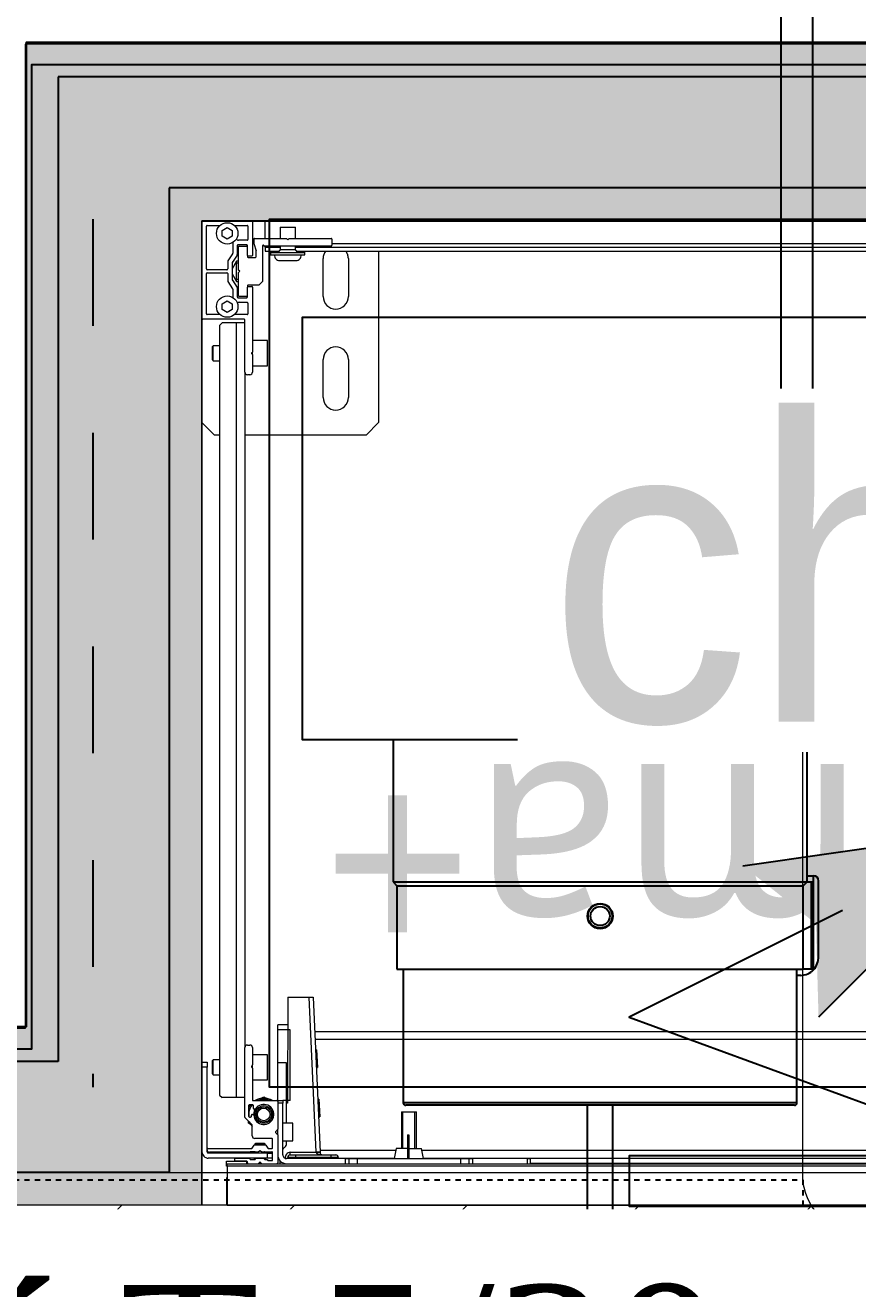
# Model space of a CAD drawing. Header units: centimetres. Extents: x 2191 to 12545, y -680 to 18662.
# Drawn here: x 8315.2 to 8348.2, y 7986.8 to 8036.9 of the extents above; entities that cross this region are included whole.
import ezdxf

# ---------------------------------------------------------------- set-up
doc = ezdxf.new("R2010")
doc.units = ezdxf.units.CM
for name, pattern in [('prlm_vmc', [0.282222, 0.141111, -0.141111]), ('Style de ligne -1', [0.41664, 0.20828, -0.20836]), ('VW-01', [0.41656, 0.20828, -0.20828])]:
    doc.linetypes.add(name, pattern=pattern)
for name, color, linetype, lineweight in [('B AmÈnagement intÈrieur_Hatch', 7, 'Continuous', 5), ('F REMPLISSAGE-vert clair_Hatch', 7, 'Continuous', 5), ('F REMPLISSAGE-vert foncÈ_Hatch', 7, 'Continuous', 5), ('prlm-ELEC-CFO', 1, 'Continuous', 25)]:
    doc.layers.add(name, color=color, linetype=linetype, lineweight=lineweight)
for name, color, linetype in [('B Aménagement intérieur', 252, 'Continuous'), ('B Faux plafonds', 252, 'Continuous'), ('B Faux plafonds_Hatch', 252, 'Continuous'), ('B Général', 252, 'Continuous'), ('C ANNOTATIONS-prestations', 252, 'Continuous'), ('D SURFACES-shab', 252, 'Continuous'), ('F REMPLISSAGE-vert clair', 252, 'Continuous'), ('F REMPLISSAGE-vert foncé', 252, 'Continuous'), ('prlm-CHAUFF', 4, 'Continuous'), ('prlm-GT', 242, 'Continuous'), ('prlm-VMC', 93, 'Continuous')]:
    doc.layers.add(name, color=color, linetype=linetype)
doc.styles.add('prlm-chauff', font='trebucbi.ttf', dxfattribs={"height": 18})
doc.styles.add('prlm-elec-cfo', font='comic.ttf', dxfattribs={"height": 12})
doc.styles.add('prlm-vmc', font='pala.ttf', dxfattribs={"height": 14})

# ---------------------------------------------------------------- blocks, each defined once
blk = doc.blocks.new('Gaine 150_70')
at = {"layer": 'B Général', "color": 7, "linetype": 'Continuous', "lineweight": 5}
blk.add_line((18.5, 36.305), (-69, 36.305), dxfattribs=at)
at = {"layer": 'B Général', "color": 7, "linetype": 'Continuous', "lineweight": 5, "flags": 128}
for points in [[(-70, 36.305), (19.5, 36.305), (19.5, -2.715), (-70, -2.715)], [(-70, -2.7), (-70, 36.3), (19.5, 36.3), (19.5, -2.7)]]:
    blk.add_lwpolyline(points, close=True, dxfattribs=at)
at = {"layer": 'C ANNOTATIONS-prestations'}
blk.add_line((18.5, 36.305), (18.5, 35.205), dxfattribs=at)
at = {"layer": 'C ANNOTATIONS-prestations', "lineweight": 5}
for p, q in [((18.5, 34.755), (18.5, 35.205)), ((-69, 34.755), (18.5, 34.755)), ((18.5, 34.655), (-69, 34.655)), ((6.5, 34.635), (-22.817, 34.635)), ((6.5, 34.455), (6.5, 34.655)), ((6.6, 34.655), (6.6, 34.455)), ((8.783, 34.455), (8.783, 34.655)), ((8.918, 34.655), (8.918, 34.455)), ((9.25, 34.455), (9.25, 34.655)), ((13.35, 34.455), (13.35, 34.655)), ((13.682, 34.455), (13.682, 34.655)), ((13.817, 34.655), (13.817, 34.455)), ((16.4, 34.655), (16.4, 34.55)), ((16.5, 34.655), (16.5, 34.625)), ((16.5, 33.517), (16.5, 34.625)), ((17.129, 34.655), (17.179, 34.606)), ((17.164, 34.62), (17.236, 34.62)), ((17.221, 34.606), (17.271, 34.655)), ((17.7, 34.625), (17.7, 34.585)), ((17.73, 34.555), (17.73, 34.655)), ((17.73, 34.555), (18.17, 34.555)), ((18.53, 34.555), (17.73, 34.555)), ((18.5, 34.755), (18.53, 34.755)), ((18.5, 34.755), (18.5, 34.655)), ((18.53, 34.755), (18.53, 34.555)), ((10.724, 34.435), (-22.75, 34.435)), ((-22.65, 34.135), (10.784, 34.135)), ((6.6, 34.455), (6.5, 34.455)), ((6.6, 34.455), (8.783, 34.455)), ((8.918, 34.455), (8.783, 34.455)), ((9.25, 34.455), (8.918, 34.455)), ((13.35, 34.455), (9.25, 34.455)), ((10.72, 34.455), (10.8, 34.055)), ((11.3, 34.055), (10.8, 34.055)), ((11, 34.055), (11, 32.605)), ((11.061, 34.055), (11.061, 32.605)), ((11.3, 33.646), (11.3, 34.455)), ((11.35, 33.646), (11.35, 34.455)), ((11.35, 34.055), (11.8, 34.055)), ((11.539, 34.055), (11.539, 32.605)), ((11.6, 32.605), (11.6, 34.055)), ((11.8, 34.055), (11.88, 34.455)), ((11.816, 34.135), (14.824, 34.135)), ((14.1, 34.435), (11.876, 34.435)), ((13.682, 34.455), (13.35, 34.455)), ((13.817, 34.455), (13.682, 34.455)), ((13.817, 34.455), (16.15, 34.455)), ((14.1, 34.405), (14.1, 34.455)), ((14.1, 34.405), (14.4, 34.405)), ((14.4, 34.305), (14.2, 34.305)), ((14.4, 34.455), (14.4, 34.405)), ((14.4, 34.405), (15.8, 34.405)), ((14.4, 34.305), (14.4, 34.405)), ((15.8, 34.305), (14.4, 34.305)), ((14.821, 34.198), (14.82, 34.21)), ((14.821, 34.198), (14.971, 34.205)), ((15.1, 28.055), (14.821, 34.198)), ((14.97, 34.21), (14.971, 34.205)), ((16, 34.205), (14.971, 34.205)), ((14.971, 34.205), (15.25, 28.055)), ((15.8, 34.405), (15.8, 34.455)), ((15.8, 34.405), (16.1, 34.405)), ((15.8, 34.305), (15.8, 34.405)), ((16, 34.305), (15.8, 34.305)), ((16, 34.305), (16, 34.205)), ((16.1, 34.455), (16.1, 34.405)), ((16.3, 34.305), (16.3, 32.255)), ((16.7, 34.505), (16.7, 34.215)), ((16.7, 34.435), (16.9, 34.435)), ((16.9, 34.235), (16.7, 34.235)), ((16.87, 34.535), (16.73, 34.535)), ((17.002, 34.185), (16.73, 34.185)), ((16.859, 34.055), (16.73, 34.055)), ((16.9, 34.485), (16.9, 34.505)), ((17.001, 34.485), (16.9, 34.485)), ((16.9, 34.435), (19.25, 34.435)), ((16.9, 34.435), (16.9, 34.235)), ((16.9, 34.235), (19.25, 34.235)), ((16.96, 34.485), (16.999, 34.446)), ((16.999, 34.446), (17.037, 34.446)), ((17, 34.235), (17, 34.185)), ((17.03, 34.205), (17.129, 34.205)), ((17.043, 34.185), (17.043, 34.235)), ((17.345, 34.435), (17.06, 34.435)), ((17.129, 34.205), (17.179, 34.156)), ((17.221, 34.156), (17.271, 34.205)), ((17.271, 34.205), (17.375, 34.205)), ((17.357, 34.185), (17.357, 34.235)), ((17.368, 34.446), (17.401, 34.446)), ((17.4, 34.185), (17.4, 34.235)), ((17.401, 34.446), (17.44, 34.485)), ((17.403, 34.185), (17.577, 34.185)), ((17.576, 34.485), (17.404, 34.485)), ((19.27, 34.055), (17.541, 34.055)), ((17.605, 34.205), (19.2, 34.205)), ((18.17, 34.435), (17.635, 34.435)), ((18.2, 34.525), (18.2, 34.465)), ((19.3, 34.185), (19.3, 30.835)), ((19.3, 34.105), (19.3, 34.085)), ((19.5, 34.185), (19.5, 30.835)), ((11.3, 33.51), (11.3, 33.646)), ((11.35, 33.646), (11.3, 33.646)), ((11.35, 33.51), (11.35, 33.646)), ((15.9, 33.755), (15.9, 33.055)), ((16.3, 33.755), (15.9, 33.755)), ((16.15, 33.852), (16.15, 33.755)), ((16.7, 34.025), (16.7, 33.685)), ((16.73, 33.655), (17.41, 33.655)), ((16.971, 33.918), (16.884, 34.042)), ((17.404, 33.905), (16.996, 33.905)), ((17, 33.905), (17, 33.875)), ((17, 33.875), (17.4, 33.875)), ((17, 33.875), (17.02, 33.855)), ((17.02, 33.855), (17.38, 33.855)), ((17.043, 33.855), (17.043, 33.905)), ((17.357, 33.855), (17.357, 33.905)), ((17.38, 33.855), (17.4, 33.875)), ((17.4, 33.875), (17.4, 33.905)), ((17.516, 34.042), (17.429, 33.918)), ((17.51, 33.555), (17.51, 33.127)), ((11.35, 33.51), (11.3, 33.51)), ((15.9, 33.055), (16.3, 33.055)), ((16.15, 33.055), (16.15, 32.155)), ((16.5, 33.517), (16.5, 33.293)), ((16.5, 32.185), (16.5, 33.293)), ((16.579, 33.426), (16.509, 33.496)), ((16.509, 33.314), (16.579, 33.384)), ((17.519, 33.106), (17.791, 32.834)), ((17.556, 33.113), (17.656, 33.055)), ((17.656, 33.055), (17.656, 32.969)), ((11.6, 32.605), (11, 32.605)), ((14.884, 32.805), (14.834, 32.803)), ((14.866, 32.101), (14.834, 32.803)), ((16.7, 32.899), (16.7, 32.511)), ((17.51, 32.705), (17.479, 32.705)), ((17.54, 32.775), (17.54, 32.735)), ((17.62, 32.805), (17.57, 32.805)), ((17.65, 32.355), (17.65, 32.775)), ((17.8, 32.813), (17.8, 30.055)), ((14.866, 32.101), (14.916, 32.104)), ((16, 32.155), (16, 29.355)), ((16, 32.155), (16.15, 32.155)), ((16.101, 28.055), (16.11, 32.255)), ((16.11, 32.255), (16.15, 32.257)), ((16.15, 32.155), (16.3, 32.155)), ((16.15, 32.155), (16.15, 30.655)), ((16.3, 32.255), (16.5, 32.255)), ((16.3, 32.155), (16.3, 32.255)), ((16.5, 32.155), (16.3, 32.155)), ((16.5, 32.185), (16.5, 32.155)), ((16.5, 32.155), (16.5, 30.655)), ((17.47, 32.155), (16.53, 32.155)), ((17.05, 32.005), (16.95, 32.063)), ((17.15, 32.063), (17.05, 32.005)), ((17.407, 32.495), (17.43, 32.495)), ((17.46, 32.465), (17.46, 32.355)), ((17.49, 32.325), (17.62, 32.325)), ((17.5, 30.867), (17.5, 32.125)), ((17.65, 32.351), (17.604, 32.325)), ((17.8, 32.035), (18.15, 32.035)), ((18.15, 32.035), (18.7, 32.035)), ((18.15, 1.335), (18.15, 32.035)), ((18.8, 31.935), (18.7, 32.035)), ((18.8, 1.435), (18.8, 31.935)), ((16.9, 31.335), (16.9, 30.335)), ((17.5, 31.335), (16.9, 31.335)), ((19.05, 31.135), (18.8, 31.135)), ((19.05, 31.135), (19.05, 30.535)), ((19.1, 31.085), (19.05, 31.135)), ((19.1, 30.585), (19.1, 31.085)), ((14.973, 30.843), (14.923, 30.841)), ((14.955, 30.139), (14.923, 30.841)), ((16.15, 30.655), (16.5, 30.655)), ((16.5, 30.655), (16.5, 29.355)), ((17.5, 30.867), (17.5, 30.743)), ((17.5, 30.055), (17.5, 30.743)), ((17.529, 30.826), (17.509, 30.846)), ((17.509, 30.764), (17.529, 30.784)), ((19.05, 30.535), (19.1, 30.585)), ((19.3, 30.835), (19.5, 30.835)), ((19.3, 30.635), (19.3, 30.835)), ((19.5, 30.635), (19.3, 30.635)), ((19.5, 30.835), (19.5, 30.635)), ((14.955, 30.139), (15.005, 30.142)), ((16.9, 30.335), (17.5, 30.335)), ((17.8, 3.285), (17.8, 30.055)), ((18.8, 30.535), (19.05, 30.535)), ((-22.475, 29.735), (15.024, 29.735)), ((17.7, 29.955), (17.6, 29.955)), ((-22.475, 29.435), (15.037, 29.435)), ((16, 29.355), (16.5, 29.355)), ((16.103, 29.155), (16.5, 29.155)), ((16.5, 29.355), (16.5, 29.155)), ((15.25, 28.055), (15.1, 28.055)), ((16.101, 28.055), (15.25, 28.055)), ((12.5, 5.285), (13, 5.785)), ((13, 5.785), (17.8, 5.785)), ((18.8, 5.785), (19, 5.785)), ((19, 5.785), (19.5, 5.285)), ((12.5, -1.515), (12.5, 5.285)), ((19.5, 5.285), (19.5, 1.155)), ((13.7, 2.785), (13.7, 4.285)), ((14.7, 4.285), (14.7, 2.785)), ((16.9, 3.035), (16.9, 2.035)), ((17.5, 3.035), (16.9, 3.035)), ((17.5, 2.585), (17.5, 3.285)), ((17.6, 3.385), (17.7, 3.385)), ((17.8, 3.285), (17.8, 1.215)), ((17.529, 2.556), (17.5, 2.585)), ((17.5, 2.585), (17.5, 2.485)), ((17.5, 2.485), (17.529, 2.514)), ((19.05, 2.835), (18.8, 2.835)), ((19.05, 2.835), (19.05, 2.235)), ((19.1, 2.785), (19.05, 2.835)), ((19.1, 2.285), (19.1, 2.785)), ((16.9, 2.035), (17.5, 2.035)), ((17.5, -0.085), (17.5, 2.485)), ((18.8, 2.235), (19.05, 2.235)), ((19.05, 2.235), (19.1, 2.285)), ((17.71, 1.005), (18.217, 1.005)), ((17.8, 1.335), (18.15, 1.335)), ((17.83, 1.185), (19.47, 1.185)), ((18.15, 1.335), (18.7, 1.335)), ((18.7, 1.335), (18.8, 1.435)), ((18.783, 1.005), (19.29, 1.005)), ((19.5, 1.155), (19.5, -2.685)), ((17.68, 0.545), (17.68, 0.975)), ((18.03, 0.515), (17.71, 0.515)), ((18.3, 0.8), (18.5, 0.916)), ((18.3, 0.57), (18.3, 0.8)), ((18.5, 0.454), (18.3, 0.57)), ((18.5, 0.916), (18.7, 0.8)), ((18.7, 0.57), (18.5, 0.454)), ((18.7, 0.8), (18.7, 0.57)), ((19.32, 0.975), (19.32, -0.625)), ((13.7, -1.215), (13.7, 0.285)), ((14.7, 0.285), (14.7, -1.215)), ((17.7, 0.305), (17.7, -0.085)), ((18.07, 0.335), (17.73, 0.335)), ((17.73, 0.285), (18.02, 0.285)), ((18.05, 0.255), (18.05, -0.665)), ((18.1, -0.065), (18.1, 0.305)), ((18.28, -0.001), (18.28, 0.321)), ((17.25, -0.165), (17.1, -0.315)), ((17.1, -1.715), (17.1, -0.315)), ((17.25, -0.165), (17.67, -0.165)), ((17.67, -0.115), (17.53, -0.115)), ((17.7, -0.135), (17.7, -0.085)), ((18.127, -0.315), (18.05, -0.315)), ((18.05, -0.392), (18.171, -0.392)), ((18.295, -0.357), (18.1, -0.065)), ((18.127, -0.315), (18.127, -1.115)), ((18.3, -0.615), (18.127, -0.315)), ((18.48, -0.311), (18.285, -0.018)), ((18.3, -1.056), (18.3, -0.374)), ((18.48, -0.625), (18.48, -0.311)), ((18.05, -0.665), (18, -0.715)), ((18, -0.715), (18.05, -0.765)), ((18.05, -0.765), (18.05, -1.685)), ((18.127, -1.115), (18.3, -0.815)), ((18.48, -1.11), (18.48, -0.805)), ((19.29, -0.655), (18.51, -0.655)), ((18.51, -0.775), (19.29, -0.775)), ((19.32, -0.805), (19.32, -2.505)), ((16.78, -1.365), (15.42, -1.365)), ((15.42, -1.365), (15.42, -1.465)), ((16.78, -1.465), (15.42, -1.465)), ((15.42, -1.465), (15.42, -1.515)), ((15.7, -1.465), (15.8, -1.565)), ((16.425, -1.135), (15.775, -1.135)), ((16.4, -1.565), (16.5, -1.465)), ((16.78, -1.465), (16.78, -1.365)), ((16.78, -1.515), (16.78, -1.465)), ((17.35, -1.295), (17.35, -1.51)), ((17.67, -1.265), (17.38, -1.265)), ((17.5, -2.685), (17.5, -1.345)), ((17.53, -1.315), (17.67, -1.315)), ((17.7, -1.345), (17.7, -1.295)), ((17.7, -1.345), (17.7, -1.735)), ((18.05, -1.038), (18.171, -1.038)), ((18.05, -1.115), (18.127, -1.115)), ((18.1, -1.735), (18.1, -1.374)), ((18.105, -1.357), (18.295, -1.073)), ((18.28, -1.851), (18.28, -1.429)), ((18.285, -1.412), (18.475, -1.127)), ((15.8, -1.665), (-66.3, -1.665)), ((15.75, -1.515), (-66.25, -1.515)), ((14.35, -1.815), (-64.85, -1.815)), ((14.35, -1.985), (14.35, -1.745)), ((14.38, -1.715), (17.04, -1.715)), ((15.8, -1.565), (16.4, -1.565)), ((15.8, -1.565), (15.8, -1.715)), ((16.05, -2.015), (16.1, -1.965)), ((16.1, -1.965), (16.15, -2.015)), ((16.4, -1.715), (16.4, -1.565)), ((17, -1.665), (16.4, -1.665)), ((17, -1.515), (16.45, -1.515)), ((17, -1.665), (17, -1.515)), ((17, -1.665), (17, -1.715)), ((17.448, -1.81), (17.352, -1.52)), ((17.45, -1.985), (17.45, -1.82)), ((17.68, -2.505), (17.68, -1.975)), ((17.71, -1.945), (18.056, -1.945)), ((18.02, -1.715), (17.73, -1.715)), ((17.73, -1.765), (18.07, -1.765)), ((18.3, -2.1), (18.5, -1.984)), ((18.5, -1.984), (18.7, -2.1)), ((16.05, -2.015), (14.38, -2.015)), ((15.8, -2.015), (15.8, -2.465)), ((16.4, -2.465), (15.8, -2.465)), ((17.42, -2.015), (16.15, -2.015)), ((16.4, -2.465), (16.4, -2.015)), ((17, -2.015), (17, -2.715)), ((18.3, -2.33), (18.3, -2.1)), ((18.5, -2.446), (18.3, -2.33)), ((18.7, -2.33), (18.5, -2.446)), ((18.7, -2.1), (18.7, -2.33)), ((17, -2.715), (-67.5, -2.715)), ((17.53, -2.715), (17, -2.715)), ((19.47, -2.715), (17.53, -2.715)), ((18.217, -2.535), (17.71, -2.535)), ((19.29, -2.535), (18.783, -2.535)), ((19.5, -2.715), (19.47, -2.715)), ((19.5, -2.685), (19.5, -2.715))]:
    blk.add_line(p, q, dxfattribs=at)
at = {"layer": 'C ANNOTATIONS-prestations', "lineweight": 5, "flags": 128}
for points in [[(16.5, 34.305, 0.198912), (16.397, 34.552, 0.198912), (16.15, 34.655)], [(16.53, 34.655, 0.198912), (16.509, 34.646, 0.198912), (16.5, 34.625)], [(17.179, 34.606, 0.198912), (17.2, 34.597, 0.198912), (17.221, 34.606)], [(17.7, 34.625, 0.198912), (17.691, 34.646, 0.198912), (17.67, 34.655)], [(17.7, 34.585, 0.198912), (17.709, 34.564, 0.198912), (17.73, 34.555)], [(18.2, 34.525, 0.198912), (18.191, 34.546, 0.198912), (18.17, 34.555)], [(14.1, 34.405, 0.198912), (14.129, 34.334, 0.198912), (14.2, 34.305)], [(14.82, 34.21, 0.193016), (14.789, 34.277, 0.193016), (14.72, 34.305)], [(16, 34.205, 0.227222), (16.156, 34.28, 0.227222), (16.195, 34.448)], [(16, 34.305, 0.198912), (16.071, 34.334, 0.198912), (16.1, 34.405)], [(16.3, 34.305, 0.198912), (16.256, 34.411, 0.198912), (16.15, 34.455)], [(16.222, 34.005, 0.028434), (16.263, 34.044, 0.028434), (16.3, 34.087)], [(16.73, 34.535, 0.198912), (16.709, 34.526, 0.198912), (16.7, 34.505)], [(16.7, 34.215, 0.198912), (16.709, 34.194, 0.198912), (16.73, 34.185)], [(16.73, 34.055, 0.198912), (16.709, 34.046, 0.198912), (16.7, 34.025)], [(16.884, 34.042, 0.120588), (16.873, 34.052, 0.120588), (16.859, 34.055)], [(16.9, 34.505, 0.198912), (16.891, 34.526, 0.198912), (16.87, 34.535)], [(17, 34.435, 0.013224), (17, 34.44, 0.013224), (16.999, 34.446)], [(17.03, 34.46, 0.17724), (17.02, 34.478, 0.17724), (17.001, 34.485)], [(17.002, 34.185, 0.155096), (17.019, 34.191, 0.155096), (17.03, 34.205)], [(17.03, 34.46, 0.17724), (17.041, 34.442, 0.17724), (17.06, 34.435)], [(17.179, 34.156, 0.198912), (17.2, 34.147, 0.198912), (17.221, 34.156)], [(17.345, 34.435, 0.17724), (17.364, 34.442, 0.17724), (17.375, 34.46)], [(17.404, 34.485, 0.17724), (17.385, 34.478, 0.17724), (17.375, 34.46)], [(17.375, 34.205, 0.155096), (17.386, 34.191, 0.155096), (17.403, 34.185)], [(17.401, 34.446, 0.013224), (17.4, 34.44, 0.013224), (17.4, 34.435)], [(17.541, 34.055, 0.120588), (17.527, 34.052, 0.120588), (17.516, 34.042)], [(17.605, 34.46, 0.17724), (17.595, 34.478, 0.17724), (17.576, 34.485)], [(17.577, 34.185, 0.155096), (17.594, 34.191, 0.155096), (17.605, 34.205)], [(17.605, 34.46, 0.17724), (17.616, 34.442, 0.17724), (17.635, 34.435)], [(18.17, 34.435, 0.198912), (18.191, 34.444, 0.198912), (18.2, 34.465)], [(19.3, 34.105, 0.198912), (19.271, 34.176, 0.198912), (19.2, 34.205)], [(19.5, 34.185, 0.198912), (19.427, 34.362, 0.198912), (19.25, 34.435)], [(19.3, 34.185, 0.198912), (19.285, 34.22, 0.198912), (19.25, 34.235)], [(19.27, 34.055, 0.198912), (19.291, 34.064, 0.198912), (19.3, 34.085)], [(16.222, 34.005, 0.109774), (16.169, 33.936, 0.109774), (16.15, 33.852)], [(16.7, 33.685, 0.198912), (16.709, 33.664, 0.198912), (16.73, 33.655)], [(16.971, 33.918, 0.120588), (16.982, 33.908, 0.120588), (16.996, 33.905)], [(17.404, 33.905, 0.120588), (17.418, 33.908, 0.120588), (17.429, 33.918)], [(17.51, 33.555, 0.198912), (17.481, 33.626, 0.198912), (17.41, 33.655)], [(16.5, 33.517, 0.098491), (16.502, 33.506, 0.098491), (16.509, 33.496)], [(16.509, 33.314, 0.098491), (16.502, 33.304, 0.098491), (16.5, 33.293)], [(16.579, 33.384, 0.198912), (16.588, 33.405, 0.198912), (16.579, 33.426)], [(17.449, 32.733, 0.366532), (17.088, 33.103, 0.366532), (16.664, 32.808, 0.366532), (16.884, 32.341, 0.366532), (17.382, 32.482)], [(17.633, 32.992, 0.041018), (17.579, 33.083, 0.041018), (17.51, 33.164)], [(17.51, 33.127, 0.098491), (17.512, 33.116, 0.098491), (17.519, 33.106)], [(17.382, 32.482, 0.082935), (17.436, 32.602, 0.082935), (17.449, 32.733)], [(17.449, 32.733, 0.189855), (17.458, 32.713, 0.189855), (17.479, 32.705)], [(17.51, 32.705, 0.198912), (17.531, 32.714, 0.198912), (17.54, 32.735)], [(17.514, 32.325, 0.104675), (17.628, 32.546, 0.104675), (17.643, 32.794)], [(17.57, 32.805, 0.198912), (17.549, 32.796, 0.198912), (17.54, 32.775)], [(17.65, 32.775, 0.198912), (17.641, 32.796, 0.198912), (17.62, 32.805)], [(17.8, 32.813, 0.098491), (17.798, 32.824, 0.098491), (17.791, 32.834)], [(16.5, 32.185, 0.198912), (16.509, 32.164, 0.198912), (16.53, 32.155)], [(16.704, 32.155, 0.14145), (17.05, 32.055, 0.14145), (17.396, 32.155)], [(16.81, 32.155, 0.103148), (17.05, 32.105, 0.103148), (17.29, 32.155)], [(17.407, 32.495, 0.122946), (17.393, 32.491, 0.122946), (17.382, 32.482)], [(17.46, 32.465, 0.198912), (17.451, 32.486, 0.198912), (17.43, 32.495)], [(17.46, 32.355, 0.198912), (17.469, 32.334, 0.198912), (17.49, 32.325)], [(17.5, 32.125, 0.198912), (17.491, 32.146, 0.198912), (17.47, 32.155)], [(17.577, 32.325, 0.02871), (17.617, 32.388, 0.02871), (17.65, 32.455)], [(17.62, 32.325, 0.198912), (17.641, 32.334, 0.198912), (17.65, 32.355)], [(17.5, 30.867, 0.098491), (17.502, 30.856, 0.098491), (17.509, 30.846)], [(17.509, 30.764, 0.098491), (17.502, 30.754, 0.098491), (17.5, 30.743)], [(17.529, 30.784, 0.198912), (17.538, 30.805, 0.198912), (17.529, 30.826)], [(17.5, 30.055, 0.198912), (17.529, 29.984, 0.198912), (17.6, 29.955)], [(17.7, 29.955, 0.198912), (17.771, 29.984, 0.198912), (17.8, 30.055)], [(14.7, 4.285, 0.414214), (14.2, 4.785, 0.414214), (13.7, 4.285)], [(17.6, 3.385, 0.198912), (17.529, 3.356, 0.198912), (17.5, 3.285)], [(17.8, 3.285, 0.198912), (17.771, 3.356, 0.198912), (17.7, 3.385)], [(13.7, 2.785, 0.414214), (14.2, 2.285, 0.414214), (14.7, 2.785)], [(17.529, 2.514, 0.198912), (17.538, 2.535, 0.198912), (17.529, 2.556)], [(17.71, 1.005, 0.198912), (17.689, 0.996, 0.198912), (17.68, 0.975)], [(17.8, 1.215, 0.198912), (17.809, 1.194, 0.198912), (17.83, 1.185)], [(18.22, 1.005, 0.01196), (18.219, 1.005, 0.01196), (18.217, 1.005)], [(18.783, 1.005, 0.01196), (18.781, 1.005, 0.01196), (18.78, 1.005)], [(19.32, 0.975, 0.198912), (19.311, 0.996, 0.198912), (19.29, 1.005)], [(19.5, 1.155, 0.198912), (19.491, 1.176, 0.198912), (19.47, 1.185)], [(14.7, 0.285, 0.414214), (14.2, 0.785, 0.414214), (13.7, 0.285)], [(17.68, 0.545, 0.198912), (17.689, 0.524, 0.198912), (17.71, 0.515)], [(18.03, 0.515, 0.095961), (18.068, 0.522, 0.095961), (18.099, 0.543)], [(17.73, 0.335, 0.198912), (17.709, 0.326, 0.198912), (17.7, 0.305)], [(17.73, 0.285, 0.198912), (17.709, 0.276, 0.198912), (17.7, 0.255)], [(18.05, 0.255, 0.198912), (18.041, 0.276, 0.198912), (18.02, 0.285)], [(18.1, 0.305, 0.198912), (18.091, 0.326, 0.198912), (18.07, 0.335)], [(17.5, -0.085, 0.198912), (17.509, -0.106, 0.198912), (17.53, -0.115)], [(17.67, -0.115, 0.198912), (17.691, -0.106, 0.198912), (17.7, -0.085)], [(17.67, -0.165, 0.198912), (17.691, -0.156, 0.198912), (17.7, -0.135)], [(18.28, -0.001, 0.073633), (18.281, -0.01, 0.073633), (18.285, -0.018)], [(18.3, -0.374, 0.073633), (18.299, -0.365, 0.073633), (18.295, -0.357)], [(18.48, -0.625, 0.198912), (18.489, -0.646, 0.198912), (18.51, -0.655)], [(18.51, -0.775, 0.198912), (18.489, -0.784, 0.198912), (18.48, -0.805)], [(19.29, -0.655, 0.198912), (19.311, -0.646, 0.198912), (19.32, -0.625)], [(19.32, -0.805, 0.198912), (19.311, -0.784, 0.198912), (19.29, -0.775)], [(13.7, -1.215, 0.080612), (13.726, -1.373, 0.080612), (13.8, -1.515)], [(14.6, -1.515, 0.080612), (14.674, -1.373, 0.080612), (14.7, -1.215)], [(15.775, -1.135, 0.218554), (15.623, -1.205, 0.218554), (15.577, -1.365)], [(15.577, -1.36, 0.003145), (15.576, -1.362, 0.003145), (15.576, -1.365)], [(16.623, -1.365, 0.218554), (16.577, -1.205, 0.218554), (16.425, -1.135)], [(16.624, -1.365, 0.003145), (16.624, -1.362, 0.003145), (16.623, -1.36)], [(17.38, -1.265, 0.198912), (17.359, -1.274, 0.198912), (17.35, -1.295)], [(17.53, -1.315, 0.198912), (17.509, -1.324, 0.198912), (17.5, -1.345)], [(17.7, -1.295, 0.198912), (17.691, -1.274, 0.198912), (17.67, -1.265)], [(17.7, -1.345, 0.198912), (17.691, -1.324, 0.198912), (17.67, -1.315)], [(18.105, -1.357, 0.073633), (18.101, -1.365, 0.073633), (18.1, -1.374)], [(18.285, -1.412, 0.073633), (18.281, -1.42, 0.073633), (18.28, -1.429)], [(18.295, -1.073, 0.073633), (18.299, -1.065, 0.073633), (18.3, -1.056)], [(18.475, -1.127, 0.073633), (18.479, -1.119, 0.073633), (18.48, -1.11)], [(14.38, -1.715, 0.198912), (14.359, -1.724, 0.198912), (14.35, -1.745)], [(14.35, -1.985, 0.198912), (14.359, -2.006, 0.198912), (14.38, -2.015)], [(17.04, -1.715, 0.414214), (17.07, -1.745, 0.414214), (17.1, -1.715)], [(17.35, -1.51, 0.040241), (17.35, -1.515, 0.040241), (17.352, -1.52)], [(17.42, -2.015, 0.198912), (17.441, -2.006, 0.198912), (17.45, -1.985)], [(17.45, -1.82, 0.040241), (17.45, -1.815, 0.040241), (17.448, -1.81)], [(17.71, -1.945, 0.198912), (17.689, -1.954, 0.198912), (17.68, -1.975)], [(17.7, -1.685, 0.198912), (17.709, -1.706, 0.198912), (17.73, -1.715)], [(17.7, -1.735, 0.198912), (17.709, -1.756, 0.198912), (17.73, -1.765)], [(18.02, -1.715, 0.198912), (18.041, -1.706, 0.198912), (18.05, -1.685)], [(18.14, -1.99, 0.123554), (18.104, -1.957, 0.123554), (18.056, -1.945)], [(18.07, -1.765, 0.198912), (18.091, -1.756, 0.198912), (18.1, -1.735)], [(17.5, -2.685, 0.198912), (17.509, -2.706, 0.198912), (17.53, -2.715)], [(17.68, -2.505, 0.198912), (17.689, -2.526, 0.198912), (17.71, -2.535)], [(18.217, -2.535, 0.01196), (18.219, -2.535, 0.01196), (18.22, -2.535)], [(18.78, -2.535, 0.01196), (18.781, -2.535, 0.01196), (18.783, -2.535)], [(19.29, -2.535, 0.198912), (19.311, -2.526, 0.198912), (19.32, -2.505)], [(19.47, -2.715, 0.198912), (19.491, -2.706, 0.198912), (19.5, -2.685)]]:
    blk.add_lwpolyline(points, format="xyb", dxfattribs=at)
at = {"layer": 'C ANNOTATIONS-prestations', "lineweight": 5}
for centre, radius in [((17.05, 32.705), 0.35), ((17.05, 32.705), 0.3), ((17.05, 32.705), 0.25), ((18.5, 0.685), 0.425), ((18.5, -2.215), 0.425)]:
    blk.add_circle(centre, radius, dxfattribs=at)
for points, knots in [([(14.97, 34.21), (14.97, 34.21), (14.968, 34.222), (14.956, 34.239), (14.941, 34.252), (14.921, 34.265), (14.896, 34.276), (14.867, 34.286), (14.818, 34.298), (14.754, 34.305), (14.724, 34.305), (14.722, 34.305), (14.72, 34.305)], [0, 0, 0, 1, 2, 3, 4, 5, 6, 7, 8, 9, 9, 10, 10, 10]), ([(14.82, 34.21), (14.82, 34.209), (14.821, 34.209), (14.822, 34.209), (14.824, 34.208), (14.833, 34.207), (14.852, 34.207), (14.88, 34.207), (14.931, 34.208), (14.968, 34.209), (14.969, 34.209), (14.97, 34.21)], [0, 0, 0, 1, 2, 3, 4, 5, 6, 7, 8, 8, 9, 9, 9])]:
    blk.add_open_spline(points, degree=2, knots=knots, dxfattribs=at)
blk = doc.blocks.new('xi.thema+')
at = {"layer": 'prlm-CHAUFF', "color": 7, "linetype": 'prlm_vmc', "ltscale": 30}
for points in [[(-27.9, 0), (-27.9, 34.4)], [(27.9, 0), (27.9, 34.4)]]:
    blk.add_lwpolyline(points, dxfattribs=at)
at = {"layer": 'prlm-CHAUFF', "color": 0}
blk.add_lwpolyline([(-20.9, 0), (-20.9, 34.4), (20.9, 34.4), (20.9, 0)], close=True, dxfattribs=at)
for radius in [6.25, 4]:
    blk.add_circle((0, 13), radius, dxfattribs=at)
at = {"layer": 'prlm-CHAUFF', "color": 0, "insert": (0, 25.539), "char_height": 8, "width": 7.19706, "attachment_point": 5, "style": 'prlm-chauff'}
blk.add_mtext('thema+', dxfattribs=at)
blk = doc.blocks.new('xi.uta-yzen-g')
at = {"layer": 'prlm-CHAUFF', "ltscale": 50}
for p, q in [((21, 35.12), (36.4, 35.12)), ((20.9, 35.02), (36.5, 35.02)), ((20.9, 35.02), (20.9, 29.72)), ((36.5, 29.72), (36.5, 35.02)), ((20.244, 29.72), (20.65, 29.72)), ((20.244, 29.72), (20.244, 26.02)), ((20.3, 29.72), (20.3, 26.27)), ((20.32, 29.72), (20.32, 26.27)), ((36.75, 29.72), (20.65, 29.72)), ((20.65, 29.72), (20.65, 26.42)), ((20.75, 29.97), (20.9, 29.97)), ((36.75, 26.42), (36.75, 29.72)), ((20.05, 29.216), (20.05, 26.22)), ((20.3, 28.42), (20.32, 28.42)), ((20.32, 28.07), (20.3, 28.07)), ((20.3, 27.693), (20.32, 27.693)), ((20.32, 27.343), (20.3, 27.343)), ((20.3, 27.293), (20.32, 27.293)), ((20.32, 27.193), (20.3, 27.193)), ((20.32, 26.27), (20.3, 26.27)), ((20.5, 26.27), (20.32, 26.27)), ((20.65, 26.42), (20.5, 26.27)), ((36.9, 26.27), (20.5, 26.27)), ((20.5, 26.27), (20.5, 20.62)), ((36.75, 26.42), (20.65, 26.42)), ((36.9, 26.27), (36.75, 26.42)), ((36.9, 20.62), (36.9, 26.27)), ((20.5, 26.02), (20.25, 26.02))]:
    blk.add_line(p, q, dxfattribs=at)
blk.add_lwpolyline([(-40.5, 20.62), (-40.5, 3.9), (40.5, 3.9), (40.5, 20.62)], close=True, dxfattribs=at)
for radius in [0.5, 0.48, 0.38]:
    blk.add_circle((28.7, 27.62), radius, dxfattribs=at)
for centre, radius, start, end in [((21, 35.02), 0.1, 90, 180), ((36.4, 35.02), 0.1, 0, 90), ((20.825, 29.24), 0.776, 138.5248, 181.7675), ((20.75, 29.27), 0.7, 90, 136.2731), ((20.25, 26.22), 0.2, 180, 268.3239), ((20.25, 26.22), 0.2, 268.3239, 270)]:
    blk.add_arc(centre, radius, start, end, dxfattribs=at)
for centre, major_axis, ratio, start_param, end_param in [((20.75, 28.959), (-0.45, 0), 0.974723, 5.983927, 6.283185), ((20.75, 28.603), (-0.45, 0), 0.974723, 5.983927, 6.283185), ((21.55, 28.603), (-1.25, 0), 0.146694, 0, 0.179125)]:
    blk.add_ellipse(centre, major_axis=major_axis, ratio=ratio, start_param=start_param, end_param=end_param, dxfattribs=at)
blk.add_open_spline([(20.318, 29.391), (20.314, 29.379), (20.311, 29.366), (20.303, 29.324), (20.3, 29.294), (20.3, 29.265)], degree=3, knots=[0.8185803, 0.8185803, 0.8185803, 0.8185803, 0.875, 0.875, 1, 1, 1, 1], dxfattribs=at)
blk = doc.blocks.new('xi.CH')
at = {"layer": 'prlm-ELEC-CFO', "lineweight": 5}
blk.add_hatch(color=0, dxfattribs=at).paths.add_polyline_path([(-3, 6), (-0.103, 3.699), (0, 0), (7.5, 7.5)])
at = {"layer": 'prlm-ELEC-CFO', "color": 0}
for points in [[(-3, 6), (7.5, 7.5), (0, 0)], [(0.955, 4.227), (-7.5, 0), (7.5, -5.5), (-7.5, -5.5), (-7.5, -7.5), (7.5, -7.5)]]:
    blk.add_lwpolyline(points, dxfattribs=at)
blk = doc.blocks.new('200_wc-2')
at = {"layer": 'B Général', "color": 7, "linetype": 'Continuous', "lineweight": 5}
for p, q in [((-24.9, 0.1), (24.9, 0.1)), ((25, -20.1), (25, 0))]:
    blk.add_line(p, q, dxfattribs=at)
at = {"layer": 'B Général', "color": 7, "linetype": 'Continuous', "lineweight": 5, "flags": 128}
blk.add_lwpolyline([(-25, -20.1), (-24.9, -20.6), (-24.75, -20.9), (-24.55, -21.2), (-24.3, -21.45), (-23.9, -21.7), (-23.4, -21.85), (-23.15, -21.9), (23.25, -21.9), (23.55, -21.85), (23.9, -21.7), (24.2, -21.5), (24.45, -21.3), (24.65, -21.05), (24.8, -20.75), (24.9, -20.5), (24.95, -20.3), (25, -20.1)], dxfattribs=at)
at = {"layer": 'B Général', "color": 7, "linetype": 'Continuous', "lineweight": 5}
blk.add_arc((24.9, 0), 0.1, 0, 90, dxfattribs=at)
blk = doc.blocks.new('Groupe-126-1')
at = {"layer": 'B Général', "xscale": -1, "rotation": 270}
blk.add_blockref('200_wc-2', (35.5, 7.5), dxfattribs=at)
blk = doc.blocks.new('WC-plan-PMR')
at = {"layer": 'B Général', "color": 154, "linetype": 'Style de ligne -1', "true_color": 0x0053a6, "flags": 128}
blk.add_lwpolyline([(-114.5, 112.5), (15.5, 112.5), (15.5, 32.5), (-114.5, 32.5)], close=True, dxfattribs=at)
at = {"layer": 'B Général', "color": 7}
blk.add_blockref('Groupe-126-1', (0, 0), dxfattribs=at)

msp = doc.modelspace()

# ---------------------------------------------------------------- hatches: boundary and pattern name
at = {"layer": 'B Faux plafonds_Hatch', "linetype": 'Continuous', "lineweight": 5, "true_color": 0xaaaaaa}
h = msp.add_hatch(dxfattribs=at)
h.set_pattern_fill('F_P__SOFFITE', color=253, style=0, pattern_type=2)
h.set_pattern_definition([(45, (8286.532, 7540.689), (-3.527778, 3.30729), [])])
h.paths.add_polyline_path([(8265.999, 7990.117), (8265.999, 7861.417), (8260.999, 7861.417), (8260.999, 7926.417), (8175.542, 7926.417), (8175.542, 7730.72), (8402.686, 7730.72), (8402.686, 7695.72), (8333.686, 7695.72), (8333.687, 7540.179), (8388.687, 7540.179), (8388.687, 7447.179), (8333.689, 7447.179), (8333.69, 7354.179), (8559.689, 7354.179), (8559.689, 7856.418), (8411.689, 7856.417), (8411.689, 7990.117)])

# ---------------------------------------------------------------- linework, layer by layer
at = {"layer": 'B AmÈnagement intÈrieur_Hatch', "color": 9, "linetype": 'Continuous', "true_color": 0xc0dcc0}
for points in [[(8411.689, 8036.133), (8411.689, 8029.133), (8315.189, 8036.133), (8322.189, 8029.133)], [(8315.189, 8036.133), (8322.189, 8029.133), (8315.189, 7997.114), (8322.189, 7990.113)], [(8315.189, 7997.114), (8322.189, 7990.113), (8267.999, 7997.117), (8260.999, 7990.118)]]:
    msp.add_solid(points, dxfattribs=at)
at = {"layer": 'B Aménagement intérieur', "color": 98, "linetype": 'Continuous', "lineweight": 13, "true_color": 0x004400}
for p, q in [((8411.689, 8036.133), (8315.189, 8036.133)), ((8315.189, 8036.133), (8315.189, 7997.114)), ((8411.689, 8029.133), (8322.189, 8029.133)), ((8322.189, 8029.133), (8322.189, 7990.113)), ((8315.189, 7997.114), (8267.999, 7997.117)), ((8322.189, 7990.113), (8260.999, 7990.118))]:
    msp.add_line(p, q, dxfattribs=at)
at = {"layer": 'B Faux plafonds', "color": 7, "linetype": 'VW-01', "lineweight": 5, "flags": 128}
msp.add_lwpolyline([(8265.999, 7990.117), (8265.999, 7861.417), (8260.999, 7861.417), (8260.999, 7926.417), (8175.542, 7926.417), (8175.542, 7730.72), (8402.686, 7730.72), (8402.686, 7695.72), (8333.686, 7695.72), (8333.687, 7540.179), (8388.687, 7540.179), (8388.687, 7447.179), (8333.689, 7447.179), (8333.69, 7354.179), (8559.689, 7354.179), (8559.689, 7856.418), (8411.689, 7856.417), (8411.689, 7990.117)], close=True, dxfattribs=at)
at = {"layer": 'D SURFACES-shab', "lineweight": 18, "flags": 128}
msp.add_lwpolyline([(8265.999, 7991.417), (8411.689, 7991.417), (8411.689, 7861.417), (8265.999, 7861.417)], close=True, dxfattribs=at)
at = {"layer": 'F REMPLISSAGE-vert clair'}
for p, q in [((8411.689, 8034.833), (8316.489, 8034.833)), ((8316.489, 8034.833), (8316.489, 7995.813)), ((8411.689, 8030.433), (8320.889, 8030.433)), ((8320.889, 8030.433), (8320.889, 7991.413)), ((8316.489, 7995.813), (8266.699, 7995.817)), ((8320.889, 7991.413), (8262.299, 7991.418))]:
    msp.add_line(p, q, dxfattribs=at)
at = {"layer": 'F REMPLISSAGE-vert clair_Hatch', "color": 9, "linetype": 'Continuous', "true_color": 0xc0dcc0}
for points in [[(8411.689, 8030.433), (8411.689, 8034.833), (8320.889, 8030.433), (8316.489, 8034.833)], [(8320.889, 8030.433), (8316.489, 8034.833), (8320.889, 7991.413), (8316.489, 7995.813)], [(8320.889, 7991.413), (8316.489, 7995.813), (8262.299, 7991.418), (8266.699, 7995.817)]]:
    msp.add_solid(points, dxfattribs=at)
at = {"layer": 'F REMPLISSAGE-vert foncÈ_Hatch', "color": 54, "linetype": 'Continuous', "true_color": 0x99aa00}
for points in [[(8411.689, 8034.833), (8411.689, 8036.133), (8316.489, 8034.833), (8315.189, 8036.133)], [(8316.489, 8034.833), (8315.189, 8036.133), (8316.489, 7995.813), (8315.189, 7997.114)], [(8411.689, 8029.133), (8411.689, 8030.433), (8322.189, 8029.133), (8320.889, 8030.433)], [(8322.189, 8029.133), (8320.889, 8030.433), (8322.189, 7990.113), (8320.889, 7991.413)], [(8316.489, 7995.813), (8315.189, 7997.114), (8266.699, 7995.817), (8267.999, 7997.117)], [(8322.189, 7990.113), (8320.889, 7991.413), (8260.999, 7990.118), (8262.299, 7991.418)]]:
    msp.add_solid(points, dxfattribs=at)
at = {"layer": 'F REMPLISSAGE-vert foncé', "color": 98, "linetype": 'Continuous', "lineweight": 13, "true_color": 0x004400}
for p, q in [((8411.689, 8036.133), (8315.189, 8036.133)), ((8315.189, 8036.133), (8315.189, 7997.114)), ((8411.689, 8029.133), (8322.189, 8029.133)), ((8322.189, 8029.133), (8322.189, 7990.113)), ((8315.189, 7997.114), (8267.999, 7997.117)), ((8322.189, 7990.113), (8260.999, 7990.118))]:
    msp.add_line(p, q, dxfattribs=at)
at = {"layer": 'F REMPLISSAGE-vert foncé'}
for p, q in [((8411.689, 8034.833), (8316.489, 8034.833)), ((8316.489, 8034.833), (8316.489, 7995.813)), ((8411.689, 8030.433), (8320.889, 8030.433)), ((8320.889, 8030.433), (8320.889, 7991.413)), ((8316.489, 7995.813), (8266.699, 7995.817)), ((8320.889, 7991.413), (8262.299, 7991.418))]:
    msp.add_line(p, q, dxfattribs=at)
at = {"layer": 'prlm-CHAUFF', "ltscale": 50}
for p, q in [((8345.14, 8016.196), (8345.14, 8049.84)), ((8346.39, 8016.196), (8346.39, 8049.84)), ((8337.465, 7884.757), (8337.465, 7994.076)), ((8338.465, 7883.757), (8338.465, 7994.076))]:
    msp.add_line(p, q, dxfattribs=at)
at = {"layer": 'prlm-GT'}
msp.add_lwpolyline([(8268.037, 8061.481), (8411.727, 8061.481), (8411.727, 8036.196), (8315.227, 8036.196), (8315.227, 7997.181), (8268.037, 7997.181)], close=True, dxfattribs=at)

# ---------------------------------------------------------------- block references
at = {"layer": 'B Aménagement intérieur', "color": 7, "rotation": 180}
msp.add_blockref('Gaine 150_70', (8341.689, 8026.417), dxfattribs=at)
at = {"layer": 'B Général', "color": 7, "rotation": 90}
msp.add_blockref('WC-plan-PMR', (8378.499, 7975.617), dxfattribs=at)
at = {"layer": 'prlm-CHAUFF'}
for name, p, rotation in [('xi.thema+', (8345.765, 8029.196), 179.9998100426611), ('xi.uta-yzen-g', (8366.665, 8029.196), 179.9998100546006)]:
    msp.add_blockref(name, p, dxfattribs=dict(at, rotation=rotation))
at = {"layer": 'prlm-ELEC-CFO'}
msp.add_blockref('xi.CH', (8346.619, 7997.573), dxfattribs=at)

# ---------------------------------------------------------------- next in the draw order: texts
at = {"layer": 'prlm-ELEC-CFO', "lineweight": 20, "insert": (8344.378, 8015.196), "char_height": 12, "attachment_point": 5, "line_spacing_factor": 0.8, "style": 'prlm-elec-cfo', "bg_fill": 3, "box_fill_scale": 1.1, "bg_fill_color": 256, "bg_fill_transparency": 0}
msp.add_mtext('ch', dxfattribs=at)
at = {"layer": 'prlm-VMC', "ltscale": 25, "insert": (8319.947, 7983.911), "char_height": 6, "width": 58.61474, "attachment_point": 5, "line_spacing_factor": 0.8, "style": 'prlm-vmc', "bg_fill": 2}
msp.add_mtext('Alizé T 5/30', dxfattribs=at)

# ---------------------------------------------------------------- next in the draw order: linework, layer by layer
at = {"layer": 'prlm-GT'}
msp.add_lwpolyline([(8268.25, 8060.603), (8411.94, 8060.603), (8411.94, 8035.318), (8315.44, 8035.318), (8315.44, 7996.303), (8268.25, 7996.303)], close=True, dxfattribs=at)

doc.saveas('drawing.dxf')
